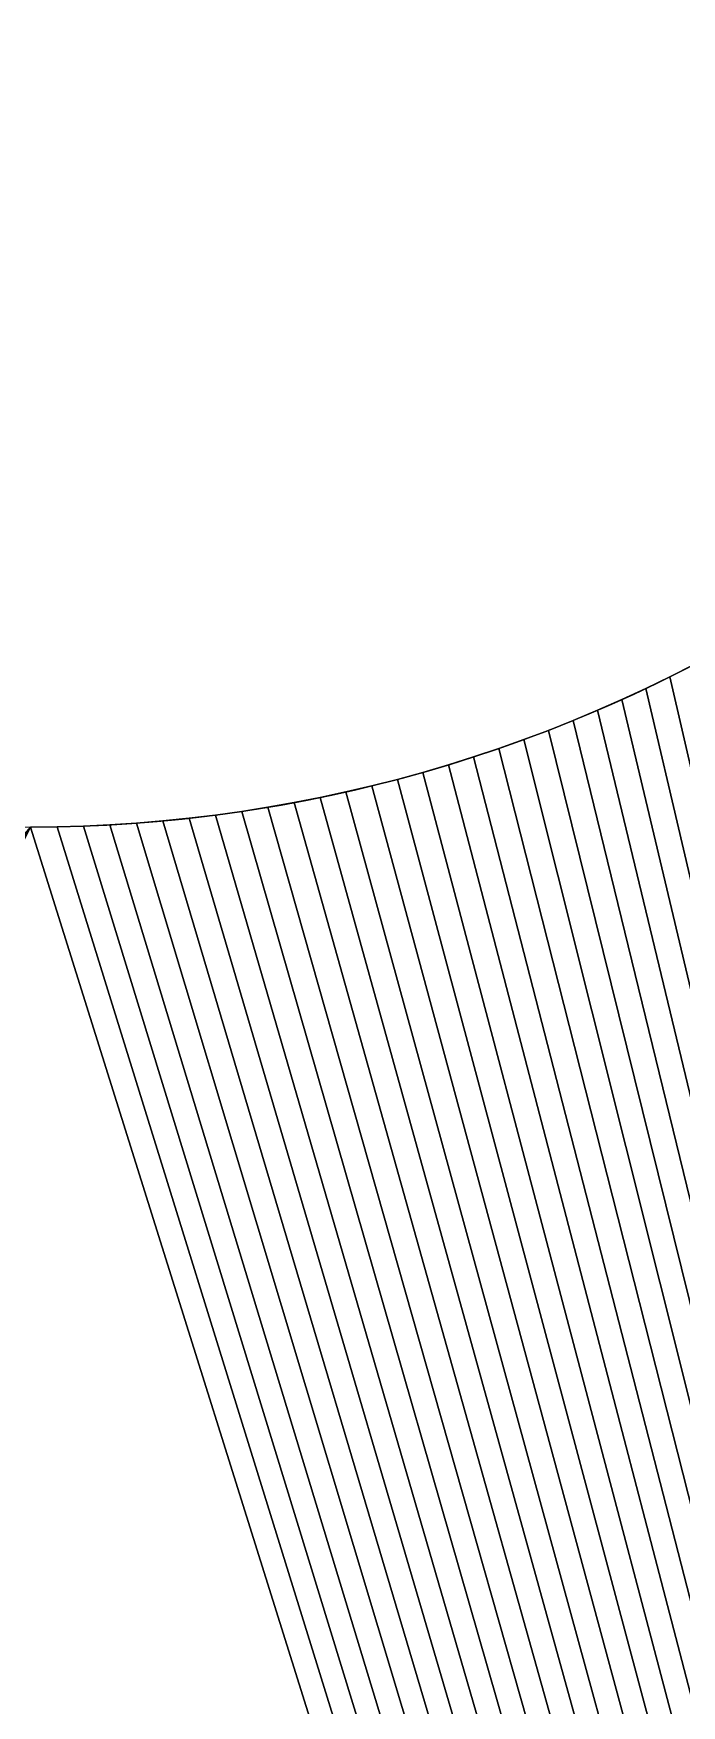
# Model space of a CAD drawing. Header units: millimetres. Extents: x 2854 to 3045, y 1707 to 1839.
# Drawn here: x 2891.757 to 2892.767, y 1816.619 to 1819.224 of the extents above; entities that cross this region are included whole.
import ezdxf

# ---------------------------------------------------------------- set-up
doc = ezdxf.new("R2010")
doc.units = ezdxf.units.MM

# ---------------------------------------------------------------- blocks, each defined once
blk = doc.blocks.new('Mastil_3_AUX')
for p, q in [((2.0023, 20.4953), (2.0023, 20.4953, 10)), ((2.0204, 20.4582), (2.0204, 20.4582, 10)), ((2.0543, 20.383), (2.0543, 20.383, 10)), ((2.0703, 20.345), (2.0703, 20.345, 10)), ((2.0855, 20.3066), (2.0855, 20.3066, 10)), ((2.1, 20.268), (2.1, 20.268, 10)), ((2.1139, 20.2291), (2.1139, 20.2291, 10)), ((2.1269, 20.19), (2.1269, 20.19, 10)), ((2.1393, 20.1506), (2.1393, 20.1506, 10)), ((2.151, 20.111), (2.151, 20.111, 10)), ((2.1619, 20.0713), (2.1619, 20.0713, 10)), ((2.172, 20.0313), (2.172, 20.0313, 10)), ((2.1815, 19.9911), (2.1815, 19.9911, 10)), ((2.1902, 19.9508), (2.1902, 19.9508, 10)), ((2.1981, 19.9103), (2.1981, 19.9103, 10)), ((2.2053, 19.8696), (2.2053, 19.8696, 10)), ((2.2117, 19.8289), (2.2117, 19.8289, 10)), ((2.2174, 19.788), (2.2174, 19.788, 10)), ((2.2224, 19.7471), (2.2224, 19.7471, 10)), ((2.2266, 19.706), (2.2266, 19.706, 10)), ((2.23, 19.6649), (2.23, 19.6649, 10)), ((2.2326, 19.6237), (2.2326, 19.6237, 10)), ((2.2345, 19.5825), (2.2345, 19.5825, 10)), ((2.2357, 19.5413), (2.2357, 19.5413, 10))]:
    blk.add_line(p, q)
at = {"color": 250, "true_color": 0x1e1e1e}
blk.add_line((2.0377, 20.4208), (2.0377, 20.4208, 10), dxfattribs=at)
for centre in [(0, 19.5), (0, 19.5, 10)]:
    blk.add_arc(centre, 2.2361, 296.5651, 63.4349, dxfattribs=at)
mesh = blk.add_polyface(dxfattribs=at)
corners = [(15, 23.5), (1, 21.5), (1, 23.5), (1.0367, 21.4812), (1.0731, 21.4617), (1.1091, 21.4416), (1.1448, 21.4208), (1.18, 21.3994), (1.2149, 21.3773), (1.2493, 21.3545), (1.2833, 21.3312), (1.3169, 21.3072), (1.35, 21.2826), (1.3826, 21.2574), (1.4148, 21.2315), (1.4465, 21.2051), (1.4778, 21.1782), (1.5085, 21.1506), (1.5387, 21.1225), (1.5683, 21.0938), (1.5975, 21.0646), (1.6261, 21.0349), (1.6541, 21.0046), (1.6816, 20.9738), (1.7085, 20.9426), (1.7348, 20.9108), (1.7606, 20.8785), (1.7857, 20.8458), (1.8102, 20.8126), (1.8342, 20.779), (1.8574, 20.745), (1.8801, 20.7105), (1.9021, 20.6756), (1.9235, 20.6403), (1.9442, 20.6046), (2.2361, 19.5), (5.5, 17.8301), (5.2768, 17.6934), (5.0611, 17.5451), (4.8534, 17.3857), (4.6543, 17.2157)]
mesh.append_faces([[corners[k] for k in face] for face in [(0, 1, 2)]], dxfattribs={"vtx0": -1, "color": 250})
mesh.append_faces([[corners[k] for k in face] for face in [(1, 0, 3), (3, 0, 4), (4, 0, 5), (5, 0, 6), (6, 0, 7), (7, 0, 8), (8, 0, 9), (9, 0, 10), (10, 0, 11), (11, 0, 12), (12, 0, 13), (13, 0, 14), (14, 0, 15), (15, 0, 16), (16, 0, 17), (17, 0, 18), (18, 0, 19), (19, 0, 20), (20, 0, 21), (21, 0, 22), (22, 0, 23), (23, 0, 24), (24, 0, 25), (25, 0, 26), (26, 0, 27), (27, 0, 28), (28, 0, 29), (29, 0, 30), (30, 0, 31), (31, 0, 32), (32, 0, 33), (33, 0, 34)]], dxfattribs={"vtx0": -1, "vtx1": -1, "color": 250})
mesh.append_faces([[corners[k] for k in face] for face in [(35, 36, 37), (35, 37, 38), (35, 38, 39), (35, 39, 40)]], dxfattribs={"vtx0": -1, "vtx2": -1, "color": 250})
mesh = blk.add_polyface(dxfattribs=at)
corners = [(1, 21.5, 10), (15, 23.5, 10), (1, 23.5, 10), (1.0367, 21.4812, 10), (1.0731, 21.4617, 10), (1.1091, 21.4416, 10), (1.1448, 21.4208, 10), (1.18, 21.3994, 10), (1.2149, 21.3773, 10), (1.2493, 21.3545, 10), (1.2833, 21.3312, 10), (1.3169, 21.3072, 10), (1.35, 21.2826, 10), (1.3826, 21.2574, 10), (1.4148, 21.2315, 10), (1.4465, 21.2051, 10), (1.4778, 21.1782, 10), (1.5085, 21.1506, 10), (1.5387, 21.1225, 10), (1.5683, 21.0938, 10), (1.5975, 21.0646, 10), (1.6261, 21.0349, 10), (1.6541, 21.0046, 10), (1.6816, 20.9738, 10), (1.7085, 20.9426, 10), (1.7348, 20.9108, 10), (1.7606, 20.8785, 10), (1.7857, 20.8458, 10), (1.8102, 20.8126, 10), (1.8342, 20.779, 10), (1.8574, 20.745, 10), (1.8801, 20.7105, 10), (1.9021, 20.6756, 10), (1.9235, 20.6403, 10), (1.9442, 20.6046, 10), (5.5, 17.8301, 10), (2.2361, 19.5, 10), (5.2768, 17.6934, 10), (5.0611, 17.5451, 10), (4.8534, 17.3857, 10), (4.6543, 17.2157, 10)]
mesh.append_faces([[corners[k] for k in face] for face in [(0, 1, 2)]], dxfattribs={"vtx0": -1, "color": 250})
mesh.append_faces([[corners[k] for k in face] for face in [(35, 36, 37), (37, 36, 38), (38, 36, 39), (39, 36, 40)]], dxfattribs={"vtx0": -1, "vtx1": -1, "color": 250})
mesh.append_faces([[corners[k] for k in face] for face in [(1, 0, 3), (1, 3, 4), (1, 4, 5), (1, 5, 6), (1, 6, 7), (1, 7, 8), (1, 8, 9), (1, 9, 10), (1, 10, 11), (1, 11, 12), (1, 12, 13), (1, 13, 14), (1, 14, 15), (1, 15, 16), (1, 16, 17), (1, 17, 18), (1, 18, 19), (1, 19, 20), (1, 20, 21), (1, 21, 22), (1, 22, 23), (1, 23, 24), (1, 24, 25), (1, 25, 26), (1, 26, 27), (1, 27, 28), (1, 28, 29), (1, 29, 30), (1, 30, 31), (1, 31, 32), (1, 32, 33), (1, 33, 34)]], dxfattribs={"vtx0": -1, "vtx2": -1, "color": 250})
mesh = blk.add_polyface(dxfattribs=at)
corners = [(1.9442, 20.6046), (15, 23.5), (1.9642, 20.5685), (1.9836, 20.5321), (2.0023, 20.4953), (2.0204, 20.4582), (2.0377, 20.4208), (2.0543, 20.383), (2.0703, 20.345), (2.0855, 20.3066), (2.1, 20.268), (2.1139, 20.2291), (2.1269, 20.19), (2.1393, 20.1506), (2.151, 20.111), (2.1619, 20.0713), (2.172, 20.0313), (2.1815, 19.9911), (2.1902, 19.9508), (2.1981, 19.9103), (2.2053, 19.8696), (2.2117, 19.8289), (2.2174, 19.788), (2.2224, 19.7471), (2.2266, 19.706), (2.23, 19.6649), (2.2326, 19.6237), (2.2345, 19.5825), (2.2357, 19.5413), (2.2361, 19.5), (5.5, 17.8301), (5.73, 17.955), (5.9663, 18.0677), (6.2082, 18.1679), (6.4549, 18.2553), (6.7059, 18.3296), (6.9604, 18.3907), (7.2178, 18.4384), (7.4774, 18.4726), (7.7383, 18.4931)]
mesh.append_faces([[corners[k] for k in face] for face in [(0, 1, 2), (2, 1, 3), (3, 1, 4), (4, 1, 5), (5, 1, 6), (6, 1, 7), (7, 1, 8), (8, 1, 9), (9, 1, 10), (10, 1, 11), (11, 1, 12), (12, 1, 13), (13, 1, 14), (14, 1, 15), (15, 1, 16), (16, 1, 17), (17, 1, 18), (18, 1, 19), (19, 1, 20), (20, 1, 21), (21, 1, 22), (22, 1, 23), (23, 1, 24), (24, 1, 25), (25, 1, 26), (26, 1, 27), (27, 1, 28), (28, 1, 29), (30, 1, 31), (31, 1, 32), (32, 1, 33), (33, 1, 34), (34, 1, 35), (35, 1, 36), (36, 1, 37), (37, 1, 38), (38, 1, 39)]], dxfattribs={"vtx0": -1, "vtx1": -1, "color": 250})
mesh.append_faces([[corners[k] for k in face] for face in [(29, 1, 30)]], dxfattribs={"vtx0": -1, "vtx1": -1, "vtx2": -1, "color": 250})
mesh = blk.add_polyface(dxfattribs=at)
corners = [(15, 23.5, 10), (1.9442, 20.6046, 10), (1.9642, 20.5685, 10), (1.9836, 20.5321, 10), (2.0023, 20.4953, 10), (2.0204, 20.4582, 10), (2.0377, 20.4208, 10), (2.0543, 20.383, 10), (2.0703, 20.345, 10), (2.0855, 20.3066, 10), (2.1, 20.268, 10), (2.1139, 20.2291, 10), (2.1269, 20.19, 10), (2.1393, 20.1506, 10), (2.151, 20.111, 10), (2.1619, 20.0713, 10), (2.172, 20.0313, 10), (2.1815, 19.9911, 10), (2.1902, 19.9508, 10), (2.1981, 19.9103, 10), (2.2053, 19.8696, 10), (2.2117, 19.8289, 10), (2.2174, 19.788, 10), (2.2224, 19.7471, 10), (2.2266, 19.706, 10), (2.23, 19.6649, 10), (2.2326, 19.6237, 10), (2.2345, 19.5825, 10), (2.2357, 19.5413, 10), (2.2361, 19.5, 10), (5.5, 17.8301, 10), (5.73, 17.955, 10), (5.9663, 18.0677, 10), (6.2082, 18.1679, 10), (6.4549, 18.2553, 10), (6.7059, 18.3296, 10), (6.9604, 18.3907, 10), (7.2178, 18.4384, 10), (7.4774, 18.4726, 10), (7.7383, 18.4931, 10)]
mesh.append_faces([[corners[k] for k in face] for face in [(0, 29, 30)]], dxfattribs={"vtx0": -1, "vtx1": -1, "vtx2": -1, "color": 250})
mesh.append_faces([[corners[k] for k in face] for face in [(0, 1, 2), (0, 2, 3), (0, 3, 4), (0, 4, 5), (0, 5, 6), (0, 6, 7), (0, 7, 8), (0, 8, 9), (0, 9, 10), (0, 10, 11), (0, 11, 12), (0, 12, 13), (0, 13, 14), (0, 14, 15), (0, 15, 16), (0, 16, 17), (0, 17, 18), (0, 18, 19), (0, 19, 20), (0, 20, 21), (0, 21, 22), (0, 22, 23), (0, 23, 24), (0, 24, 25), (0, 25, 26), (0, 26, 27), (0, 27, 28), (0, 28, 29), (0, 30, 31), (0, 31, 32), (0, 32, 33), (0, 33, 34), (0, 34, 35), (0, 35, 36), (0, 36, 37), (0, 37, 38), (0, 38, 39)]], dxfattribs={"vtx0": -1, "vtx2": -1, "color": 250})
mesh = blk.add_polyface(dxfattribs=at)
corners = [(2.0023, 20.4953, 10), (1.9836, 20.5321), (2.0023, 20.4953), (1.9836, 20.5321, 10)]
mesh.append_faces([[corners[k] for k in face] for face in [(0, 1, 2), (1, 0, 3)]], dxfattribs={"vtx0": -1, "color": 250})
mesh = blk.add_polyface(dxfattribs=at)
corners = [(2.0204, 20.4582, 10), (2.0023, 20.4953), (2.0204, 20.4582), (2.0023, 20.4953, 10)]
mesh.append_faces([[corners[k] for k in face] for face in [(0, 1, 2), (1, 0, 3)]], dxfattribs={"vtx0": -1, "color": 250})
mesh = blk.add_polyface(dxfattribs=at)
corners = [(2.0377, 20.4208, 10), (2.0204, 20.4582), (2.0377, 20.4208), (2.0204, 20.4582, 10)]
mesh.append_faces([[corners[k] for k in face] for face in [(0, 1, 2), (1, 0, 3)]], dxfattribs={"vtx0": -1, "color": 250})
mesh = blk.add_polyface(dxfattribs=at)
corners = [(2.0543, 20.383, 10), (2.0377, 20.4208), (2.0543, 20.383), (2.0377, 20.4208, 10)]
mesh.append_faces([[corners[k] for k in face] for face in [(0, 1, 2), (1, 0, 3)]], dxfattribs={"vtx0": -1, "color": 250})
mesh = blk.add_polyface(dxfattribs=at)
corners = [(2.0543, 20.383, 10), (2.0703, 20.345), (2.0703, 20.345, 10), (2.0543, 20.383)]
mesh.append_faces([[corners[k] for k in face] for face in [(0, 1, 2), (1, 0, 3)]], dxfattribs={"vtx0": -1, "color": 250})
mesh = blk.add_polyface(dxfattribs=at)
corners = [(2.0703, 20.345, 10), (2.0855, 20.3066), (2.0855, 20.3066, 10), (2.0703, 20.345)]
mesh.append_faces([[corners[k] for k in face] for face in [(0, 1, 2), (1, 0, 3)]], dxfattribs={"vtx0": -1, "color": 250})
mesh = blk.add_polyface(dxfattribs=at)
corners = [(2.1, 20.268, 10), (2.0855, 20.3066), (2.1, 20.268), (2.0855, 20.3066, 10)]
mesh.append_faces([[corners[k] for k in face] for face in [(0, 1, 2), (1, 0, 3)]], dxfattribs={"vtx0": -1, "color": 250})
mesh = blk.add_polyface(dxfattribs=at)
corners = [(2.1139, 20.2291, 10), (2.1, 20.268), (2.1139, 20.2291), (2.1, 20.268, 10)]
mesh.append_faces([[corners[k] for k in face] for face in [(0, 1, 2), (1, 0, 3)]], dxfattribs={"vtx0": -1, "color": 250})
mesh = blk.add_polyface(dxfattribs=at)
corners = [(2.1139, 20.2291, 10), (2.1269, 20.19), (2.1269, 20.19, 10), (2.1139, 20.2291)]
mesh.append_faces([[corners[k] for k in face] for face in [(0, 1, 2), (1, 0, 3)]], dxfattribs={"vtx0": -1, "color": 250})
mesh = blk.add_polyface(dxfattribs=at)
corners = [(2.1393, 20.1506, 10), (2.1269, 20.19), (2.1393, 20.1506), (2.1269, 20.19, 10)]
mesh.append_faces([[corners[k] for k in face] for face in [(0, 1, 2), (1, 0, 3)]], dxfattribs={"vtx0": -1, "color": 250})
mesh = blk.add_polyface(dxfattribs=at)
corners = [(2.151, 20.111, 10), (2.1393, 20.1506), (2.151, 20.111), (2.1393, 20.1506, 10)]
mesh.append_faces([[corners[k] for k in face] for face in [(0, 1, 2), (1, 0, 3)]], dxfattribs={"vtx0": -1, "color": 250})
mesh = blk.add_polyface(dxfattribs=at)
corners = [(2.1619, 20.0713, 10), (2.151, 20.111), (2.1619, 20.0713), (2.151, 20.111, 10)]
mesh.append_faces([[corners[k] for k in face] for face in [(0, 1, 2), (1, 0, 3)]], dxfattribs={"vtx0": -1, "color": 250})
mesh = blk.add_polyface(dxfattribs=at)
corners = [(2.172, 20.0313, 10), (2.1619, 20.0713), (2.172, 20.0313), (2.1619, 20.0713, 10)]
mesh.append_faces([[corners[k] for k in face] for face in [(0, 1, 2), (1, 0, 3)]], dxfattribs={"vtx0": -1, "color": 250})
mesh = blk.add_polyface(dxfattribs=at)
corners = [(2.1815, 19.9911, 10), (2.172, 20.0313), (2.1815, 19.9911), (2.172, 20.0313, 10)]
mesh.append_faces([[corners[k] for k in face] for face in [(0, 1, 2), (1, 0, 3)]], dxfattribs={"vtx0": -1, "color": 250})
mesh = blk.add_polyface(dxfattribs=at)
corners = [(2.1902, 19.9508, 10), (2.1815, 19.9911), (2.1902, 19.9508), (2.1815, 19.9911, 10)]
mesh.append_faces([[corners[k] for k in face] for face in [(0, 1, 2), (1, 0, 3)]], dxfattribs={"vtx0": -1, "color": 250})
mesh = blk.add_polyface(dxfattribs=at)
corners = [(2.1981, 19.9103, 10), (2.1902, 19.9508), (2.1981, 19.9103), (2.1902, 19.9508, 10)]
mesh.append_faces([[corners[k] for k in face] for face in [(0, 1, 2), (1, 0, 3)]], dxfattribs={"vtx0": -1, "color": 250})
mesh = blk.add_polyface(dxfattribs=at)
corners = [(2.2053, 19.8696, 10), (2.1981, 19.9103), (2.2053, 19.8696), (2.1981, 19.9103, 10)]
mesh.append_faces([[corners[k] for k in face] for face in [(0, 1, 2), (1, 0, 3)]], dxfattribs={"vtx0": -1, "color": 250})
mesh = blk.add_polyface(dxfattribs=at)
corners = [(2.2117, 19.8289, 10), (2.2053, 19.8696), (2.2117, 19.8289), (2.2053, 19.8696, 10)]
mesh.append_faces([[corners[k] for k in face] for face in [(0, 1, 2), (1, 0, 3)]], dxfattribs={"vtx0": -1, "color": 250})
mesh = blk.add_polyface(dxfattribs=at)
corners = [(2.2174, 19.788, 10), (2.2117, 19.8289), (2.2174, 19.788), (2.2117, 19.8289, 10)]
mesh.append_faces([[corners[k] for k in face] for face in [(0, 1, 2), (1, 0, 3)]], dxfattribs={"vtx0": -1, "color": 250})
mesh = blk.add_polyface(dxfattribs=at)
corners = [(2.2224, 19.7471, 10), (2.2174, 19.788), (2.2224, 19.7471), (2.2174, 19.788, 10)]
mesh.append_faces([[corners[k] for k in face] for face in [(0, 1, 2), (1, 0, 3)]], dxfattribs={"vtx0": -1, "color": 250})
mesh = blk.add_polyface(dxfattribs=at)
corners = [(2.2266, 19.706, 10), (2.2224, 19.7471), (2.2266, 19.706), (2.2224, 19.7471, 10)]
mesh.append_faces([[corners[k] for k in face] for face in [(0, 1, 2), (1, 0, 3)]], dxfattribs={"vtx0": -1, "color": 250})
mesh = blk.add_polyface(dxfattribs=at)
corners = [(2.23, 19.6649, 10), (2.2266, 19.706), (2.23, 19.6649), (2.2266, 19.706, 10)]
mesh.append_faces([[corners[k] for k in face] for face in [(0, 1, 2), (1, 0, 3)]], dxfattribs={"vtx0": -1, "color": 250})
mesh = blk.add_polyface(dxfattribs=at)
corners = [(2.2326, 19.6237, 10), (2.23, 19.6649), (2.2326, 19.6237), (2.23, 19.6649, 10)]
mesh.append_faces([[corners[k] for k in face] for face in [(0, 1, 2), (1, 0, 3)]], dxfattribs={"vtx0": -1, "color": 250})
mesh = blk.add_polyface(dxfattribs=at)
corners = [(2.2345, 19.5825, 10), (2.2326, 19.6237), (2.2345, 19.5825), (2.2326, 19.6237, 10)]
mesh.append_faces([[corners[k] for k in face] for face in [(0, 1, 2), (1, 0, 3)]], dxfattribs={"vtx0": -1, "color": 250})
mesh = blk.add_polyface(dxfattribs=at)
corners = [(2.2357, 19.5413, 10), (2.2345, 19.5825), (2.2357, 19.5413), (2.2345, 19.5825, 10)]
mesh.append_faces([[corners[k] for k in face] for face in [(0, 1, 2), (1, 0, 3)]], dxfattribs={"vtx0": -1, "color": 250})
mesh = blk.add_polyface(dxfattribs=at)
corners = [(2.2361, 19.5, 10), (2.2357, 19.5413), (2.2361, 19.5), (2.2357, 19.5413, 10)]
mesh.append_faces([[corners[k] for k in face] for face in [(0, 1, 2), (1, 0, 3)]], dxfattribs={"vtx0": -1, "color": 250})

msp = doc.modelspace()

# ---------------------------------------------------------------- block references
at = {"color": 40, "true_color": 0xf8d731, "rotation": 270.0000000000027}
msp.add_blockref('Mastil_3_AUX', (2872.2529, 1820.2237, 0.0003), dxfattribs=at)

doc.saveas('drawing.dxf')
